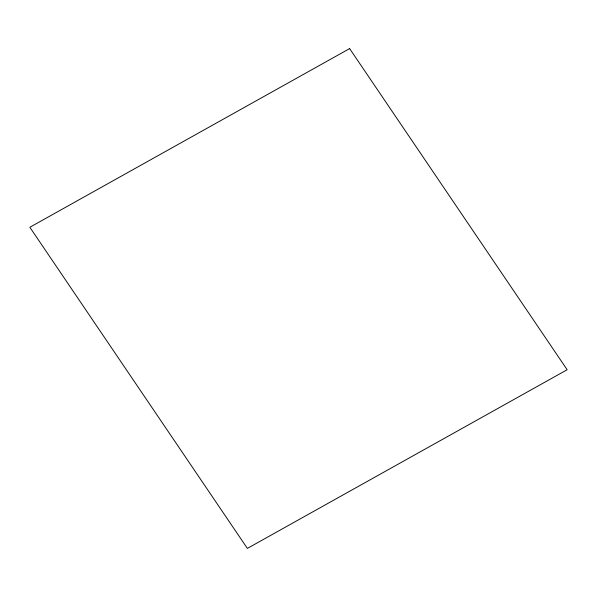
<?xml version="1.0" encoding="UTF-8"?>
<svg xmlns="http://www.w3.org/2000/svg" width="597" height="597" viewBox="0 0 597 597"><rect width="100%" height="100%" fill="white"/><g stroke="black" fill="none" stroke-linecap="round" stroke-linejoin="round"><path stroke-width="0.9" d="M349.626 48.596L29.85 227.263L247.374 548.404L567.15 369.737L349.626 48.596"/></g></svg>
